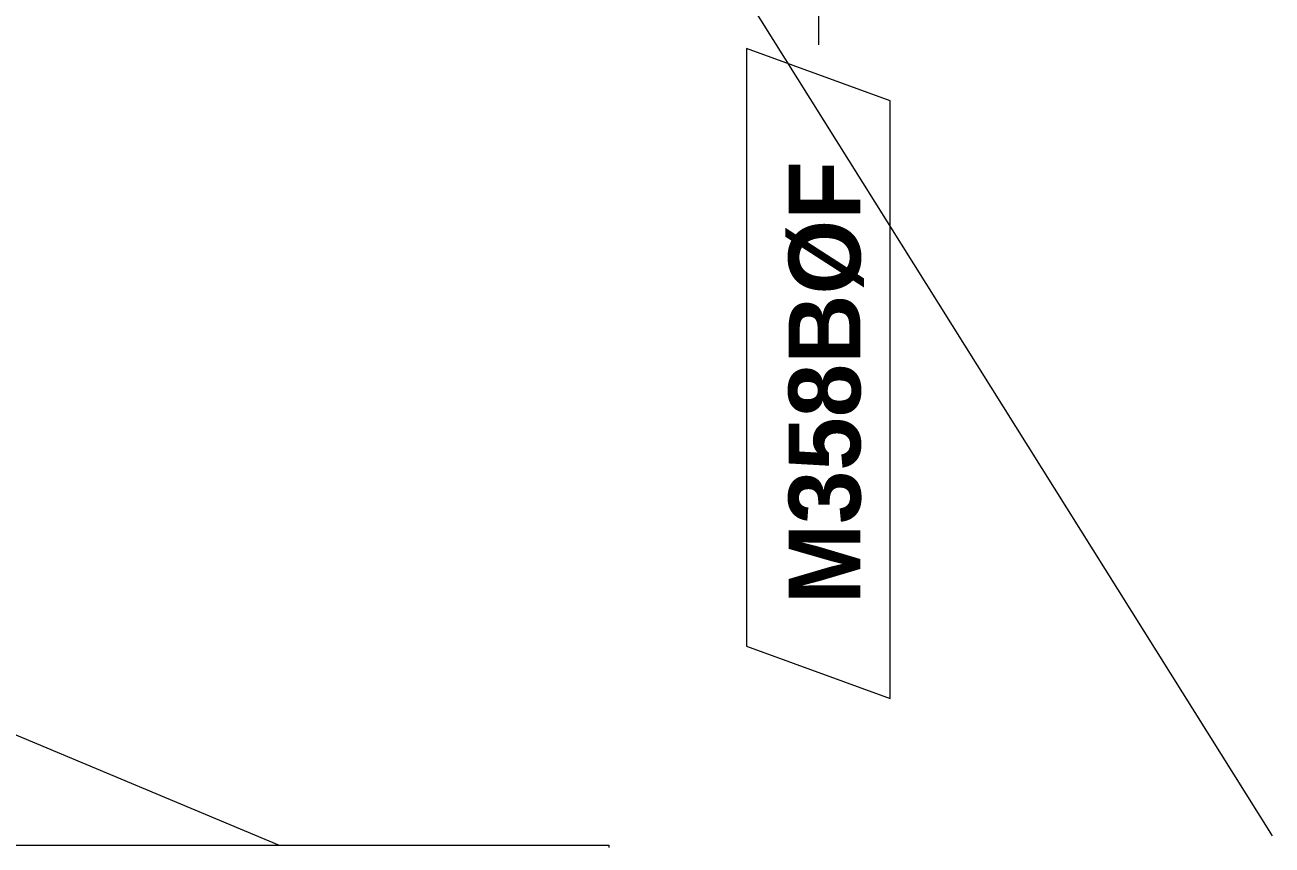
# Model space of a CAD drawing. Header units: inches. Extents: x -4110 to -1846, y 9754 to 12280.
# Drawn here: x -3006.3 to -2902.1, y 11775.2 to 11843.7 of the extents above; entities that cross this region are included whole.
import ezdxf

# ---------------------------------------------------------------- set-up
doc = ezdxf.new("R2010")
doc.units = ezdxf.units.IN
doc.header["$MEASUREMENT"] = 0
for name, color, linetype, lineweight in [('0-1', 7, 'Continuous', 5), ('A-AREA-IDEN', 2, 'Continuous', 9), ('A-FLOR-1', 8, 'Continuous', 9), ('A-FLOR-2', 250, 'Continuous', 9), ('A-WALL-IDEN', 211, 'Continuous', 9)]:
    doc.layers.add(name, color=color, linetype=linetype, lineweight=lineweight)
doc.styles.add('Century Gothic_B', font='GOTHICB.TTF', dxfattribs={"height": 6})

# ---------------------------------------------------------------- blocks, each defined once
blk = doc.blocks.new('CTR - 1st Phase - Shell_rvt-1-ENLARGED FLOOR PLAN - BASEMENT')
at = {"layer": 'A-FLOR-1'}
blk.add_line((-3146.32, 11842.65), (-2985.07, 11775.19), dxfattribs=at)
at = {"layer": 'A-FLOR-2'}
for p, q in [((-3017.11, 11775.19), (-2985.07, 11775.19)), ((-2985.07, 11775.19), (-2957.55, 11775.19)), ((-2957.55, 11775.19), (-2957.55, 11774.99))]:
    blk.add_line(p, q, dxfattribs=at)
blk = doc.blocks.new('Wall Tag - Arch Wall-633520-ENLARGED FLOOR PLAN - BASEMENT')
at = {"layer": 'A-WALL-IDEN'}
for p, q in [((-0.3561, 0.0937), (-0.4244, -0.0937)), ((0.4244, 0.0937), (-0.3561, 0.0937)), ((0.3561, -0.0937), (0.4244, 0.0937)), ((-0.4244, -0.0937), (0.3561, -0.0937))]:
    blk.add_line(p, q, dxfattribs=at)

msp = doc.modelspace()

# ---------------------------------------------------------------- linework, layer by layer
at = {"layer": 'A-AREA-IDEN'}
msp.add_line((-2978.57, 11897.95), (-2902.13, 11775.95), dxfattribs=at)
at = {"layer": 'A-WALL-IDEN'}
msp.add_line((-2940.03, 11847.19), (-2940.03, 11842.07), dxfattribs=at)

# ---------------------------------------------------------------- block references
at = {"layer": '0-1'}
msp.add_blockref('CTR - 1st Phase - Shell_rvt-1-ENLARGED FLOOR PLAN - BASEMENT', (0, 0), dxfattribs=at)
at = {"layer": 'A-WALL-IDEN', "xscale": 63.99999999999997, "yscale": 63.99999999999997, "zscale": 63.99999999999997, "rotation": 89.99999999999955}
msp.add_blockref('Wall Tag - Arch Wall-633520-ENLARGED FLOOR PLAN - BASEMENT', (-2940.03, 11814.61), dxfattribs=at)

# ---------------------------------------------------------------- texts
at = {"layer": 'A-WALL-IDEN', "insert": (-2942.52, 11795.34), "char_height": 6, "width": 46.46, "attachment_point": 1, "rotation": 90, "style": 'Century Gothic_B'}
msp.add_mtext('M358BØF', dxfattribs=at)

doc.saveas('drawing.dxf')
